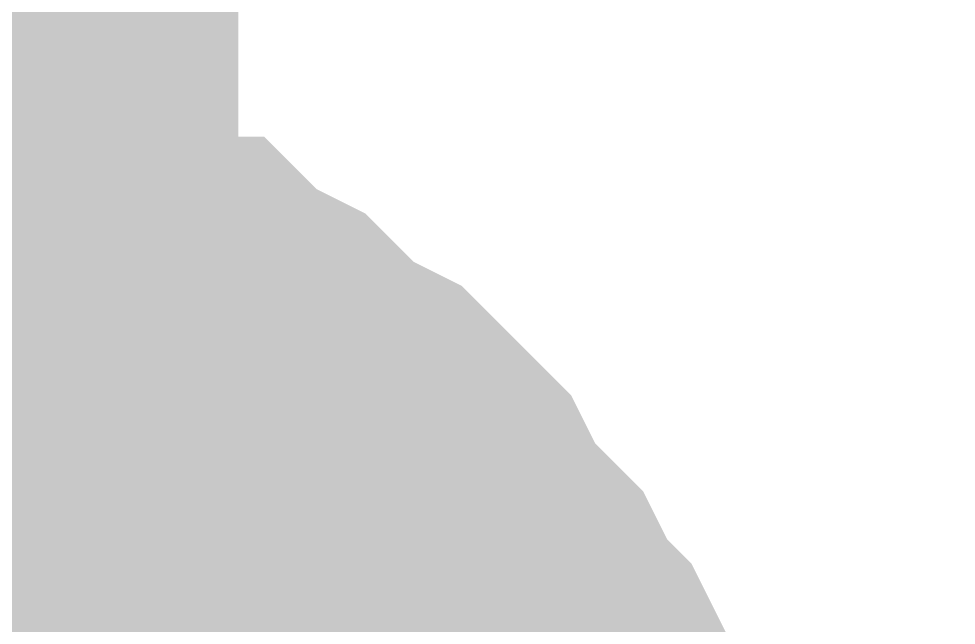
# Model space of a CAD drawing. Header units: inches. Extents: x 0 to 841, y 0 to 594.
# Drawn here: x 380.179 to 381.052, y 552.886 to 553.451 of the extents above; entities that cross this region are included whole.
import ezdxf

# ---------------------------------------------------------------- set-up
doc = ezdxf.new("R2010")
doc.units = ezdxf.units.IN
doc.layers.add('Sheet', color=255, linetype='Continuous')

msp = doc.modelspace()

# ---------------------------------------------------------------- linework, layer by layer
at = {"layer": 'Sheet'}
for points in [[(387.50948, 567.49819, 0.7493, 0.7493, 0), (380.00857, 567.49819, 0.7493, 0.7493, 0), (380.00857, 552.49546, 0.7493, 0.7493, 0), (380.00857, 552.49546, 0.7493, 0.7493, 0), (380.00857, 549.98004, 0.7493, 0.7493, 0)], [(380.00857, 553.25908, 0.29972, 0.29972, 0), (380.05349, 553.25908, 0.29972, 0.29972, 0), (380.0984, 553.25908, 0.29972, 0.29972, 0), (380.12086, 553.25908, 0.29972, 0.29972, 0), (380.16578, 553.23662, 0.29972, 0.29972, 0), (380.21069, 553.23662, 0.29972, 0.29972, 0), (380.23315, 553.21416, 0.29972, 0.29972, 0), (380.27807, 553.21416, 0.29972, 0.29972, 0), (380.30052, 553.1917, 0.29972, 0.29972, 0), (380.34544, 553.1917, 0.29972, 0.29972, 0), (380.3679, 553.16924, 0.29972, 0.29972, 0), (380.41281, 553.14678, 0.29972, 0.29972, 0), (380.43527, 553.12432, 0.29972, 0.29972, 0), (380.45773, 553.10186, 0.29972, 0.29972, 0), (380.50264, 553.0794, 0.29972, 0.29972, 0), (380.5251, 553.05694, 0.29972, 0.29972, 0), (380.54756, 553.03448, 0.29972, 0.29972, 0), (380.57002, 553.01202, 0.29972, 0.29972, 0), (380.59247, 552.96711, 0.29972, 0.29972, 0), (380.61493, 552.94465, 0.29972, 0.29972, 0), (380.63739, 552.92219, 0.29972, 0.29972, 0), (380.65985, 552.87727, 0.29972, 0.29972, 0), (380.68231, 552.85481, 0.29972, 0.29972, 0), (380.70476, 552.80989, 0.29972, 0.29972, 0), (380.70476, 552.78743, 0.29972, 0.29972, 0), (380.72722, 552.74251, 0.29972, 0.29972, 0), (380.72722, 552.72006, 0.29972, 0.29972, 0)], [(380.00857, 553.25908, 0.29972, 0.29972, 0), (380.05349, 553.25908, 0.29972, 0.29972, 0), (380.0984, 553.25908, 0.29972, 0.29972, 0), (380.12086, 553.25908, 0.29972, 0.29972, 0), (380.16578, 553.23662, 0.29972, 0.29972, 0), (380.21069, 553.23662, 0.29972, 0.29972, 0), (380.23315, 553.21416, 0.29972, 0.29972, 0), (380.27807, 553.21416, 0.29972, 0.29972, 0), (380.30052, 553.1917, 0.29972, 0.29972, 0), (380.34544, 553.1917, 0.29972, 0.29972, 0), (380.3679, 553.16924, 0.29972, 0.29972, 0), (380.41281, 553.14678, 0.29972, 0.29972, 0), (380.43527, 553.12432, 0.29972, 0.29972, 0), (380.45773, 553.10186, 0.29972, 0.29972, 0), (380.50264, 553.0794, 0.29972, 0.29972, 0), (380.5251, 553.05694, 0.29972, 0.29972, 0), (380.54756, 553.03448, 0.29972, 0.29972, 0), (380.57002, 553.01202, 0.29972, 0.29972, 0), (380.59247, 552.96711, 0.29972, 0.29972, 0), (380.61493, 552.94465, 0.29972, 0.29972, 0), (380.63739, 552.92219, 0.29972, 0.29972, 0), (380.65985, 552.87727, 0.29972, 0.29972, 0), (380.68231, 552.85481, 0.29972, 0.29972, 0), (380.70476, 552.80989, 0.29972, 0.29972, 0), (380.70476, 552.78743, 0.29972, 0.29972, 0), (380.72722, 552.74251, 0.29972, 0.29972, 0), (380.72722, 552.72006, 0.29972, 0.29972, 0)], [(380.00857, 553.25908, 0.29972, 0.29972, 0), (380.05349, 553.25908, 0.29972, 0.29972, 0), (380.0984, 553.25908, 0.29972, 0.29972, 0), (380.12086, 553.25908, 0.29972, 0.29972, 0), (380.16578, 553.23662, 0.29972, 0.29972, 0), (380.21069, 553.23662, 0.29972, 0.29972, 0), (380.23315, 553.21416, 0.29972, 0.29972, 0), (380.27807, 553.21416, 0.29972, 0.29972, 0), (380.30052, 553.1917, 0.29972, 0.29972, 0), (380.34544, 553.1917, 0.29972, 0.29972, 0), (380.3679, 553.16924, 0.29972, 0.29972, 0), (380.41281, 553.14678, 0.29972, 0.29972, 0), (380.43527, 553.12432, 0.29972, 0.29972, 0), (380.45773, 553.10186, 0.29972, 0.29972, 0), (380.50264, 553.0794, 0.29972, 0.29972, 0), (380.5251, 553.05694, 0.29972, 0.29972, 0), (380.54756, 553.03448, 0.29972, 0.29972, 0), (380.57002, 553.01202, 0.29972, 0.29972, 0), (380.59247, 552.96711, 0.29972, 0.29972, 0), (380.61493, 552.94465, 0.29972, 0.29972, 0), (380.63739, 552.92219, 0.29972, 0.29972, 0), (380.65985, 552.87727, 0.29972, 0.29972, 0), (380.68231, 552.85481, 0.29972, 0.29972, 0), (380.70476, 552.80989, 0.29972, 0.29972, 0), (380.70476, 552.78743, 0.29972, 0.29972, 0), (380.72722, 552.74251, 0.29972, 0.29972, 0), (380.72722, 552.72006, 0.29972, 0.29972, 0)], [(380.00857, 553.25908, 0.29972, 0.29972, 0), (380.05349, 553.25908, 0.29972, 0.29972, 0), (380.0984, 553.25908, 0.29972, 0.29972, 0), (380.12086, 553.25908, 0.29972, 0.29972, 0), (380.16578, 553.23662, 0.29972, 0.29972, 0), (380.21069, 553.23662, 0.29972, 0.29972, 0), (380.23315, 553.21416, 0.29972, 0.29972, 0), (380.27807, 553.21416, 0.29972, 0.29972, 0), (380.30052, 553.1917, 0.29972, 0.29972, 0), (380.34544, 553.1917, 0.29972, 0.29972, 0), (380.3679, 553.16924, 0.29972, 0.29972, 0), (380.41281, 553.14678, 0.29972, 0.29972, 0), (380.43527, 553.12432, 0.29972, 0.29972, 0), (380.45773, 553.10186, 0.29972, 0.29972, 0), (380.50264, 553.0794, 0.29972, 0.29972, 0), (380.5251, 553.05694, 0.29972, 0.29972, 0), (380.54756, 553.03448, 0.29972, 0.29972, 0), (380.57002, 553.01202, 0.29972, 0.29972, 0), (380.59247, 552.96711, 0.29972, 0.29972, 0), (380.61493, 552.94465, 0.29972, 0.29972, 0), (380.63739, 552.92219, 0.29972, 0.29972, 0), (380.65985, 552.87727, 0.29972, 0.29972, 0), (380.68231, 552.85481, 0.29972, 0.29972, 0), (380.70476, 552.80989, 0.29972, 0.29972, 0), (380.70476, 552.78743, 0.29972, 0.29972, 0), (380.72722, 552.74251, 0.29972, 0.29972, 0), (380.72722, 552.72006, 0.29972, 0.29972, 0)], [(380.12086, 553.25908, 0.09906, 0.09906, 0), (380.16578, 553.23662, 0.09906, 0.09906, 0), (380.21069, 553.23662, 0.09906, 0.09906, 0), (380.23315, 553.21416, 0.09906, 0.09906, 0), (380.27807, 553.21416, 0.09906, 0.09906, 0), (380.30052, 553.1917, 0.09906, 0.09906, 0), (380.34544, 553.1917, 0.09906, 0.09906, 0), (380.3679, 553.16924, 0.09906, 0.09906, 0), (380.41281, 553.14678, 0.09906, 0.09906, 0), (380.43527, 553.12432, 0.09906, 0.09906, 0), (380.45773, 553.10186, 0.09906, 0.09906, 0), (380.50264, 553.0794, 0.09906, 0.09906, 0), (380.5251, 553.05694, 0.09906, 0.09906, 0), (380.54756, 553.03448, 0.09906, 0.09906, 0), (380.57002, 553.01202, 0.09906, 0.09906, 0), (380.59247, 552.96711, 0.09906, 0.09906, 0), (380.61493, 552.94465, 0.09906, 0.09906, 0), (380.63739, 552.92219, 0.09906, 0.09906, 0), (380.65985, 552.87727, 0.09906, 0.09906, 0), (380.68231, 552.85481, 0.09906, 0.09906, 0), (380.70476, 552.80989, 0.09906, 0.09906, 0)], [(380.12086, 553.25908, 0.09906, 0.09906, 0), (380.16578, 553.23662, 0.09906, 0.09906, 0), (380.21069, 553.23662, 0.09906, 0.09906, 0), (380.23315, 553.21416, 0.09906, 0.09906, 0), (380.27807, 553.21416, 0.09906, 0.09906, 0), (380.30052, 553.1917, 0.09906, 0.09906, 0), (380.34544, 553.1917, 0.09906, 0.09906, 0), (380.3679, 553.16924, 0.09906, 0.09906, 0), (380.41281, 553.14678, 0.09906, 0.09906, 0), (380.43527, 553.12432, 0.09906, 0.09906, 0), (380.45773, 553.10186, 0.09906, 0.09906, 0), (380.50264, 553.0794, 0.09906, 0.09906, 0), (380.5251, 553.05694, 0.09906, 0.09906, 0), (380.54756, 553.03448, 0.09906, 0.09906, 0), (380.57002, 553.01202, 0.09906, 0.09906, 0), (380.59247, 552.96711, 0.09906, 0.09906, 0), (380.61493, 552.94465, 0.09906, 0.09906, 0), (380.63739, 552.92219, 0.09906, 0.09906, 0), (380.65985, 552.87727, 0.09906, 0.09906, 0), (380.68231, 552.85481, 0.09906, 0.09906, 0), (380.70476, 552.80989, 0.09906, 0.09906, 0)], [(380.12086, 553.25908, 0.09906, 0.09906, 0), (380.16578, 553.23662, 0.09906, 0.09906, 0), (380.21069, 553.23662, 0.09906, 0.09906, 0), (380.23315, 553.21416, 0.09906, 0.09906, 0), (380.27807, 553.21416, 0.09906, 0.09906, 0), (380.30052, 553.1917, 0.09906, 0.09906, 0), (380.34544, 553.1917, 0.09906, 0.09906, 0), (380.3679, 553.16924, 0.09906, 0.09906, 0), (380.41281, 553.14678, 0.09906, 0.09906, 0), (380.43527, 553.12432, 0.09906, 0.09906, 0), (380.45773, 553.10186, 0.09906, 0.09906, 0), (380.50264, 553.0794, 0.09906, 0.09906, 0), (380.5251, 553.05694, 0.09906, 0.09906, 0), (380.54756, 553.03448, 0.09906, 0.09906, 0), (380.57002, 553.01202, 0.09906, 0.09906, 0), (380.59247, 552.96711, 0.09906, 0.09906, 0), (380.61493, 552.94465, 0.09906, 0.09906, 0), (380.63739, 552.92219, 0.09906, 0.09906, 0), (380.65985, 552.87727, 0.09906, 0.09906, 0), (380.68231, 552.85481, 0.09906, 0.09906, 0), (380.70476, 552.80989, 0.09906, 0.09906, 0)], [(380.12086, 553.25908, 0.09906, 0.09906, 0), (380.16578, 553.23662, 0.09906, 0.09906, 0), (380.21069, 553.23662, 0.09906, 0.09906, 0), (380.23315, 553.21416, 0.09906, 0.09906, 0), (380.27807, 553.21416, 0.09906, 0.09906, 0), (380.30052, 553.1917, 0.09906, 0.09906, 0), (380.34544, 553.1917, 0.09906, 0.09906, 0), (380.3679, 553.16924, 0.09906, 0.09906, 0), (380.41281, 553.14678, 0.09906, 0.09906, 0), (380.43527, 553.12432, 0.09906, 0.09906, 0), (380.45773, 553.10186, 0.09906, 0.09906, 0), (380.50264, 553.0794, 0.09906, 0.09906, 0), (380.5251, 553.05694, 0.09906, 0.09906, 0), (380.54756, 553.03448, 0.09906, 0.09906, 0), (380.57002, 553.01202, 0.09906, 0.09906, 0), (380.59247, 552.96711, 0.09906, 0.09906, 0), (380.61493, 552.94465, 0.09906, 0.09906, 0), (380.63739, 552.92219, 0.09906, 0.09906, 0), (380.65985, 552.87727, 0.09906, 0.09906, 0), (380.68231, 552.85481, 0.09906, 0.09906, 0), (380.70476, 552.80989, 0.09906, 0.09906, 0)], [(380.00857, 552.98957, 0.29972, 0.29972, 0), (380.03103, 552.98957, 0.29972, 0.29972, 0), (380.05349, 552.98957, 0.29972, 0.29972, 0), (380.0984, 552.98957, 0.29972, 0.29972, 0), (380.12086, 552.98957, 0.29972, 0.29972, 0), (380.14332, 552.96711, 0.29972, 0.29972, 0), (380.16578, 552.96711, 0.29972, 0.29972, 0), (380.18823, 552.96711, 0.29972, 0.29972, 0), (380.21069, 552.94465, 0.29972, 0.29972, 0), (380.23315, 552.94465, 0.29972, 0.29972, 0), (380.25561, 552.92219, 0.29972, 0.29972, 0), (380.27807, 552.92219, 0.29972, 0.29972, 0), (380.30052, 552.89973, 0.29972, 0.29972, 0), (380.32298, 552.89973, 0.29972, 0.29972, 0), (380.34544, 552.87727, 0.29972, 0.29972, 0), (380.3679, 552.85481, 0.29972, 0.29972, 0), (380.3679, 552.85481, 0.29972, 0.29972, 0), (380.39035, 552.83235, 0.29972, 0.29972, 0), (380.41281, 552.80989, 0.29972, 0.29972, 0), (380.43527, 552.78743, 0.29972, 0.29972, 0), (380.43527, 552.76497, 0.29972, 0.29972, 0), (380.45773, 552.74251, 0.29972, 0.29972, 0), (380.45773, 552.72006, 0.29972, 0.29972, 0)], [(380.00857, 552.98957, 0.29972, 0.29972, 0), (380.03103, 552.98957, 0.29972, 0.29972, 0), (380.05349, 552.98957, 0.29972, 0.29972, 0), (380.0984, 552.98957, 0.29972, 0.29972, 0), (380.12086, 552.98957, 0.29972, 0.29972, 0), (380.14332, 552.96711, 0.29972, 0.29972, 0), (380.16578, 552.96711, 0.29972, 0.29972, 0), (380.18823, 552.96711, 0.29972, 0.29972, 0), (380.21069, 552.94465, 0.29972, 0.29972, 0), (380.23315, 552.94465, 0.29972, 0.29972, 0), (380.25561, 552.92219, 0.29972, 0.29972, 0), (380.27807, 552.92219, 0.29972, 0.29972, 0), (380.30052, 552.89973, 0.29972, 0.29972, 0), (380.32298, 552.89973, 0.29972, 0.29972, 0), (380.34544, 552.87727, 0.29972, 0.29972, 0), (380.3679, 552.85481, 0.29972, 0.29972, 0), (380.3679, 552.85481, 0.29972, 0.29972, 0), (380.39035, 552.83235, 0.29972, 0.29972, 0), (380.41281, 552.80989, 0.29972, 0.29972, 0), (380.43527, 552.78743, 0.29972, 0.29972, 0), (380.43527, 552.76497, 0.29972, 0.29972, 0), (380.45773, 552.74251, 0.29972, 0.29972, 0), (380.45773, 552.72006, 0.29972, 0.29972, 0)], [(380.00857, 552.98957, 0.29972, 0.29972, 0), (380.03103, 552.98957, 0.29972, 0.29972, 0), (380.05349, 552.98957, 0.29972, 0.29972, 0), (380.0984, 552.98957, 0.29972, 0.29972, 0), (380.12086, 552.98957, 0.29972, 0.29972, 0), (380.14332, 552.96711, 0.29972, 0.29972, 0), (380.16578, 552.96711, 0.29972, 0.29972, 0), (380.18823, 552.96711, 0.29972, 0.29972, 0), (380.21069, 552.94465, 0.29972, 0.29972, 0), (380.23315, 552.94465, 0.29972, 0.29972, 0), (380.25561, 552.92219, 0.29972, 0.29972, 0), (380.27807, 552.92219, 0.29972, 0.29972, 0), (380.30052, 552.89973, 0.29972, 0.29972, 0), (380.32298, 552.89973, 0.29972, 0.29972, 0), (380.34544, 552.87727, 0.29972, 0.29972, 0), (380.3679, 552.85481, 0.29972, 0.29972, 0), (380.3679, 552.85481, 0.29972, 0.29972, 0), (380.39035, 552.83235, 0.29972, 0.29972, 0), (380.41281, 552.80989, 0.29972, 0.29972, 0), (380.43527, 552.78743, 0.29972, 0.29972, 0), (380.43527, 552.76497, 0.29972, 0.29972, 0), (380.45773, 552.74251, 0.29972, 0.29972, 0), (380.45773, 552.72006, 0.29972, 0.29972, 0)], [(380.00857, 552.98957, 0.29972, 0.29972, 0), (380.03103, 552.98957, 0.29972, 0.29972, 0), (380.05349, 552.98957, 0.29972, 0.29972, 0), (380.0984, 552.98957, 0.29972, 0.29972, 0), (380.12086, 552.98957, 0.29972, 0.29972, 0), (380.14332, 552.96711, 0.29972, 0.29972, 0), (380.16578, 552.96711, 0.29972, 0.29972, 0), (380.18823, 552.96711, 0.29972, 0.29972, 0), (380.21069, 552.94465, 0.29972, 0.29972, 0), (380.23315, 552.94465, 0.29972, 0.29972, 0), (380.25561, 552.92219, 0.29972, 0.29972, 0), (380.27807, 552.92219, 0.29972, 0.29972, 0), (380.30052, 552.89973, 0.29972, 0.29972, 0), (380.32298, 552.89973, 0.29972, 0.29972, 0), (380.34544, 552.87727, 0.29972, 0.29972, 0), (380.3679, 552.85481, 0.29972, 0.29972, 0), (380.3679, 552.85481, 0.29972, 0.29972, 0), (380.39035, 552.83235, 0.29972, 0.29972, 0), (380.41281, 552.80989, 0.29972, 0.29972, 0), (380.43527, 552.78743, 0.29972, 0.29972, 0), (380.43527, 552.76497, 0.29972, 0.29972, 0), (380.45773, 552.74251, 0.29972, 0.29972, 0), (380.45773, 552.72006, 0.29972, 0.29972, 0)], [(380.12086, 552.98957, 0.09906, 0.09906, 0), (380.14332, 552.96711, 0.09906, 0.09906, 0), (380.16578, 552.96711, 0.09906, 0.09906, 0), (380.18823, 552.96711, 0.09906, 0.09906, 0), (380.21069, 552.94465, 0.09906, 0.09906, 0), (380.23315, 552.94465, 0.09906, 0.09906, 0), (380.25561, 552.92219, 0.09906, 0.09906, 0), (380.27807, 552.92219, 0.09906, 0.09906, 0), (380.30052, 552.89973, 0.09906, 0.09906, 0), (380.32298, 552.89973, 0.09906, 0.09906, 0), (380.34544, 552.87727, 0.09906, 0.09906, 0), (380.3679, 552.85481, 0.09906, 0.09906, 0), (380.3679, 552.85481, 0.09906, 0.09906, 0), (380.39035, 552.83235, 0.09906, 0.09906, 0)], [(380.12086, 552.98957, 0.09906, 0.09906, 0), (380.14332, 552.96711, 0.09906, 0.09906, 0), (380.16578, 552.96711, 0.09906, 0.09906, 0), (380.18823, 552.96711, 0.09906, 0.09906, 0), (380.21069, 552.94465, 0.09906, 0.09906, 0), (380.23315, 552.94465, 0.09906, 0.09906, 0), (380.25561, 552.92219, 0.09906, 0.09906, 0), (380.27807, 552.92219, 0.09906, 0.09906, 0), (380.30052, 552.89973, 0.09906, 0.09906, 0), (380.32298, 552.89973, 0.09906, 0.09906, 0), (380.34544, 552.87727, 0.09906, 0.09906, 0), (380.3679, 552.85481, 0.09906, 0.09906, 0), (380.3679, 552.85481, 0.09906, 0.09906, 0), (380.39035, 552.83235, 0.09906, 0.09906, 0)], [(380.12086, 552.98957, 0.09906, 0.09906, 0), (380.14332, 552.96711, 0.09906, 0.09906, 0), (380.16578, 552.96711, 0.09906, 0.09906, 0), (380.18823, 552.96711, 0.09906, 0.09906, 0), (380.21069, 552.94465, 0.09906, 0.09906, 0), (380.23315, 552.94465, 0.09906, 0.09906, 0), (380.25561, 552.92219, 0.09906, 0.09906, 0), (380.27807, 552.92219, 0.09906, 0.09906, 0), (380.30052, 552.89973, 0.09906, 0.09906, 0), (380.32298, 552.89973, 0.09906, 0.09906, 0), (380.34544, 552.87727, 0.09906, 0.09906, 0), (380.3679, 552.85481, 0.09906, 0.09906, 0), (380.3679, 552.85481, 0.09906, 0.09906, 0), (380.39035, 552.83235, 0.09906, 0.09906, 0)], [(380.12086, 552.98957, 0.09906, 0.09906, 0), (380.14332, 552.96711, 0.09906, 0.09906, 0), (380.16578, 552.96711, 0.09906, 0.09906, 0), (380.18823, 552.96711, 0.09906, 0.09906, 0), (380.21069, 552.94465, 0.09906, 0.09906, 0), (380.23315, 552.94465, 0.09906, 0.09906, 0), (380.25561, 552.92219, 0.09906, 0.09906, 0), (380.27807, 552.92219, 0.09906, 0.09906, 0), (380.30052, 552.89973, 0.09906, 0.09906, 0), (380.32298, 552.89973, 0.09906, 0.09906, 0), (380.34544, 552.87727, 0.09906, 0.09906, 0), (380.3679, 552.85481, 0.09906, 0.09906, 0), (380.3679, 552.85481, 0.09906, 0.09906, 0), (380.39035, 552.83235, 0.09906, 0.09906, 0)]]:
    msp.add_lwpolyline(points, format="xyseb", dxfattribs=at)
for points in [[(379.74437, 552.49991, 0.508, 0.508, 1), (380.25237, 552.49991, 0.508, 0.508, 1)], [(379.74437, 552.49892, 0.508, 0.508, 1), (380.25237, 552.49892, 0.508, 0.508, 1)]]:
    msp.add_lwpolyline(points, format="xyseb", close=True, dxfattribs=at)

doc.saveas('drawing.dxf')
